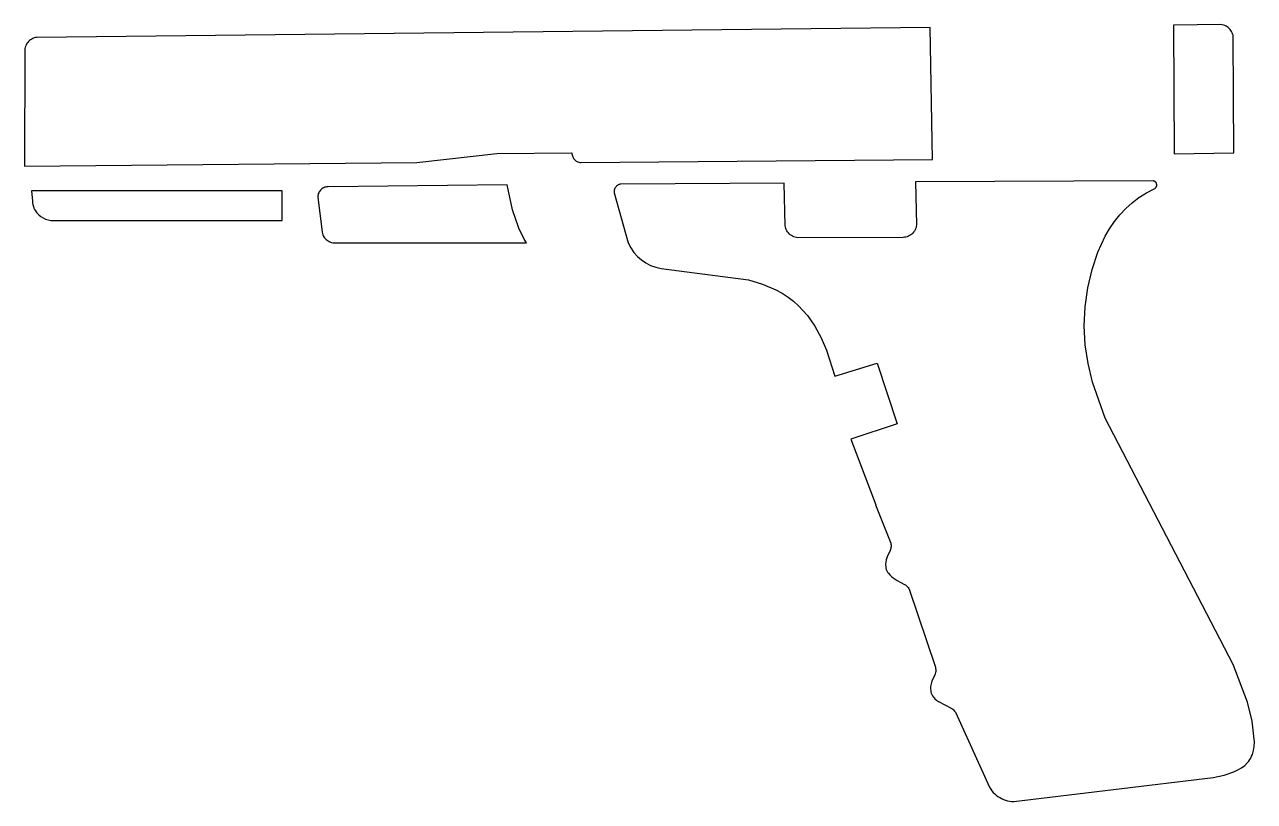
# Model space of a CAD drawing. Header units: metres. Extents: x -59 to 99, y 9 to 109.
import ezdxf

# ---------------------------------------------------------------- set-up
doc = ezdxf.new("R2010")
doc.units = ezdxf.units.M

msp = doc.modelspace()

# ---------------------------------------------------------------- linework, layer by layer
for points in [[(96.044766, 92.333064), (95.965518, 107.235498), (95.938086, 107.40898), (95.894144, 107.576112), (95.834454, 107.736386), (95.759778, 107.888786), (95.671386, 108.032296), (95.569786, 108.166154), (95.455994, 108.289344), (95.331026, 108.401104), (95.195644, 108.500672), (95.050864, 108.587032), (94.897448, 108.659168), (94.736412, 108.716572), (94.568518, 108.757974), (94.394782, 108.782612), (88.32977, 108.727748), (88.388952, 92.225368), (96.044766, 92.333318)], [(57.139332, 108.392976), (-57.285636, 107.136946), (-57.460388, 107.108498), (-57.62879, 107.06354), (-57.790334, 107.002834), (-57.94375, 106.927396), (-58.08853, 106.837988), (-58.223658, 106.735626), (-58.348118, 106.621072), (-58.461148, 106.495342), (-58.561986, 106.359198), (-58.649616, 106.213402), (-58.723276, 106.05897), (-58.782204, 105.896918), (-58.825384, 105.728008), (-58.8518, 105.553002), (-58.860944, 90.654886), (-8.598662, 91.084146), (1.628394, 92.244926), (11.2522, 92.333064), (11.258804, 92.204286), (11.278108, 92.079318), (11.309604, 91.958668), (11.35253, 91.843098), (11.406124, 91.73337), (11.469878, 91.629992), (11.54303, 91.533726), (11.625072, 91.44508), (11.715242, 91.364816), (11.813032, 91.293442), (11.91768, 91.23172), (12.028424, 91.180412), (12.144756, 91.140026), (12.265914, 91.11107), (12.39139, 91.094306), (57.450736, 91.504008), (57.139586, 108.39323)], [(-19.993102, 87.992458), (-20.137374, 87.984584), (-20.27682, 87.961724), (-20.410424, 87.924386), (-20.537678, 87.87384), (-20.65782, 87.810594), (-20.770088, 87.735664), (-20.873466, 87.650066), (-20.967446, 87.554562), (-21.051266, 87.449914), (-21.124164, 87.337138), (-21.185124, 87.216996), (-21.233638, 87.09025), (-21.268944, 86.957916), (-21.290026, 86.820756), (-21.296376, 86.679786), (-20.757896, 82.155792), (-20.717002, 82.001106), (-20.662646, 81.85277), (-20.59559, 81.711292), (-20.516596, 81.577434), (-20.426426, 81.451958), (-20.325842, 81.335372), (-20.215352, 81.228184), (-20.095972, 81.131156), (-19.96821, 81.04505), (-19.832828, 80.970374), (-19.690588, 80.90789), (-19.542252, 80.858106), (-19.388582, 80.821784), (-19.230086, 80.799432), (5.419598, 80.791812), (5.12953, 81.270094), (4.441698, 82.68843), (3.630168, 85.022182), (2.969006, 88.246458), (-19.992594, 87.992458)], [(98.668078, 17.177258), (98.37293, 19.518376), (97.788984, 21.91639), (95.97644, 26.746962), (79.573374, 58.332878), (77.96022, 62.959488), (77.38999, 65.330578), (77.019404, 67.734434), (76.879704, 70.166484), (77.002386, 72.622156), (77.35951, 75.052174), (77.89545, 77.386688), (78.62824, 79.596742), (79.575914, 81.653126), (80.135984, 82.614516), (80.756506, 83.52663), (81.439766, 84.385658), (82.18805, 85.188298), (83.003644, 85.930486), (83.88858, 86.60892), (84.845398, 87.21979), (85.921088, 87.782908), (85.962236, 87.809324), (85.999574, 87.83828), (86.033102, 87.869522), (86.06282, 87.902796), (86.088982, 87.938102), (86.111334, 87.974932), (86.13013, 88.013032), (86.14537, 88.052402), (86.157308, 88.092788), (86.16569, 88.133682), (86.17077, 88.175084), (86.172548, 88.21674), (86.171024, 88.258396), (86.166452, 88.299798), (86.158578, 88.340692), (86.147656, 88.381078), (86.133686, 88.420448), (86.116922, 88.458802), (86.09711, 88.495632), (86.074504, 88.530938), (86.049104, 88.564212), (86.02091, 88.595454), (85.989922, 88.62441), (85.956394, 88.650826), (85.920072, 88.674448), (85.88121, 88.695022), (85.839808, 88.712294), (85.79612, 88.726264), (85.749892, 88.736424), (85.701378, 88.74252), (55.271162, 88.642698), (55.393844, 83.126072), (55.370984, 82.951066), (55.33136, 82.781648), (55.275734, 82.618834), (55.204868, 82.463386), (55.119778, 82.31632), (55.021226, 82.178398), (54.910228, 82.050636), (54.787546, 81.93405), (54.654196, 81.829402), (54.51094, 81.737708), (54.358794, 81.65973), (54.19852, 81.596738), (54.031134, 81.54924), (53.857398, 81.518506), (53.678328, 81.505298), (40.174926, 81.465928), (39.99992, 81.488788), (39.830502, 81.528412), (39.667688, 81.584038), (39.51224, 81.654904), (39.36492, 81.739994), (39.226998, 81.838546), (39.099236, 81.949544), (38.98265, 82.072226), (38.878002, 82.205576), (38.786308, 82.348832), (38.70833, 82.500978), (38.645084, 82.661252), (38.597586, 82.828638), (38.566852, 83.002374), (38.457378, 88.46439), (17.533112, 88.346788), (17.40662, 88.321642), (17.28724, 88.28151), (17.175734, 88.227662), (17.073118, 88.161368), (16.9799, 88.083644), (16.896842, 87.996014), (16.82496, 87.89924), (16.764762, 87.794846), (16.717264, 87.683848), (16.683228, 87.567516), (16.663416, 87.446866), (16.65859, 87.323168), (16.669512, 87.197692), (18.476214, 80.788002), (18.793714, 80.16113), (19.183604, 79.58709), (19.639534, 79.070962), (20.154646, 78.617572), (20.722336, 78.231746), (21.336254, 77.918564), (21.989542, 77.682852), (22.675596, 77.52969), (33.86455, 76.047346), (35.647376, 75.513692), (37.362892, 74.789538), (38.183058, 74.343768), (38.94201, 73.85431), (39.642796, 73.323704), (40.288718, 72.753982), (41.428924, 71.506842), (42.388536, 70.130924), (43.193208, 68.644516), (43.869102, 67.065906), (44.937934, 63.70447), (50.334418, 65.36944), (52.926742, 57.618376), (46.963076, 55.630572), (50.179732, 47.224188), (50.12817, 47.224188), (52.103274, 42.3037), (52.125626, 42.171366), (52.13604, 42.03827), (52.134516, 41.90492), (52.121308, 41.772078), (52.096162, 41.640506), (52.059332, 41.510712), (52.011072, 41.383458), (51.627786, 40.556688), (51.514502, 40.19931), (51.445414, 39.84117), (51.430174, 39.662608), (51.429412, 39.484808), (51.444144, 39.308024), (51.475386, 39.132764), (51.524408, 38.959028), (51.592226, 38.787324), (51.679856, 38.617906), (51.788568, 38.451282), (51.965606, 38.236906), (52.170076, 38.039548), (52.398168, 37.856922), (52.909978, 37.526976), (53.870352, 37.024564), (53.975508, 36.957), (54.074314, 36.882578), (54.166516, 36.801552), (54.25186, 36.71443), (54.330346, 36.621466), (54.401466, 36.523422), (54.464966, 36.420552), (57.821322, 26.405078), (57.848246, 26.269188), (57.86247, 26.132028), (57.863994, 25.994614), (57.852818, 25.857708), (57.829196, 25.721818), (57.793128, 25.587706), (57.744868, 25.456134), (57.37606, 24.638762), (57.269888, 24.289004), (57.206896, 23.938738), (57.194196, 23.76424), (57.195466, 23.590504), (57.211722, 23.417784), (57.24398, 23.246334), (57.293256, 23.076662), (57.360566, 22.908768), (57.446926, 22.74316), (57.553606, 22.580092), (57.638442, 22.47392), (57.73547, 22.372066), (57.961022, 22.180296), (58.220864, 22.002496), (59.82335, 21.184616), (59.934602, 21.11121), (60.038488, 21.02993), (60.134754, 20.94103), (60.222892, 20.845272), (60.302902, 20.743164), (60.374276, 20.635214), (64.762126, 11.019282), (64.902334, 10.78865), (65.058798, 10.570972), (65.230502, 10.36701), (65.41643, 10.177272), (65.615566, 10.00252), (65.826894, 9.843262), (66.049652, 9.700514), (66.282824, 9.574784), (66.525394, 9.46658), (66.776346, 9.376664), (67.034918, 9.305798), (67.29984, 9.25449), (67.57035, 9.223502), (67.845432, 9.213596), (93.377512, 12.279376), (94.817692, 12.593828), (96.0374, 13.002006), (96.56318, 13.247878), (97.032064, 13.524992), (97.443544, 13.835888), (97.797112, 14.183106), (97.951798, 14.37132), (98.092006, 14.56944), (98.217228, 14.777974), (98.327718, 14.99743), (98.423222, 15.227808), (98.569272, 15.723108), (98.65487, 16.266414), (98.679254, 16.86052), (98.668332, 17.177258)], [(-57.863994, 86.157308), (-57.839864, 85.9282), (-57.799732, 85.701632), (-57.741058, 85.479636), (-57.661302, 85.264244), (-57.577482, 85.089238), (-57.479184, 84.921852), (-57.273444, 84.644992), (-57.036716, 84.397342), (-56.772302, 84.181442), (-56.483504, 83.999578), (-56.173624, 83.854036), (-55.845964, 83.747356), (-55.503826, 83.68157), (-25.867868, 83.659218), (-25.867868, 87.470742), (-57.961276, 87.470742), (-57.86374, 86.157308)]]:
    msp.add_lwpolyline(points)

doc.saveas('drawing.dxf')
